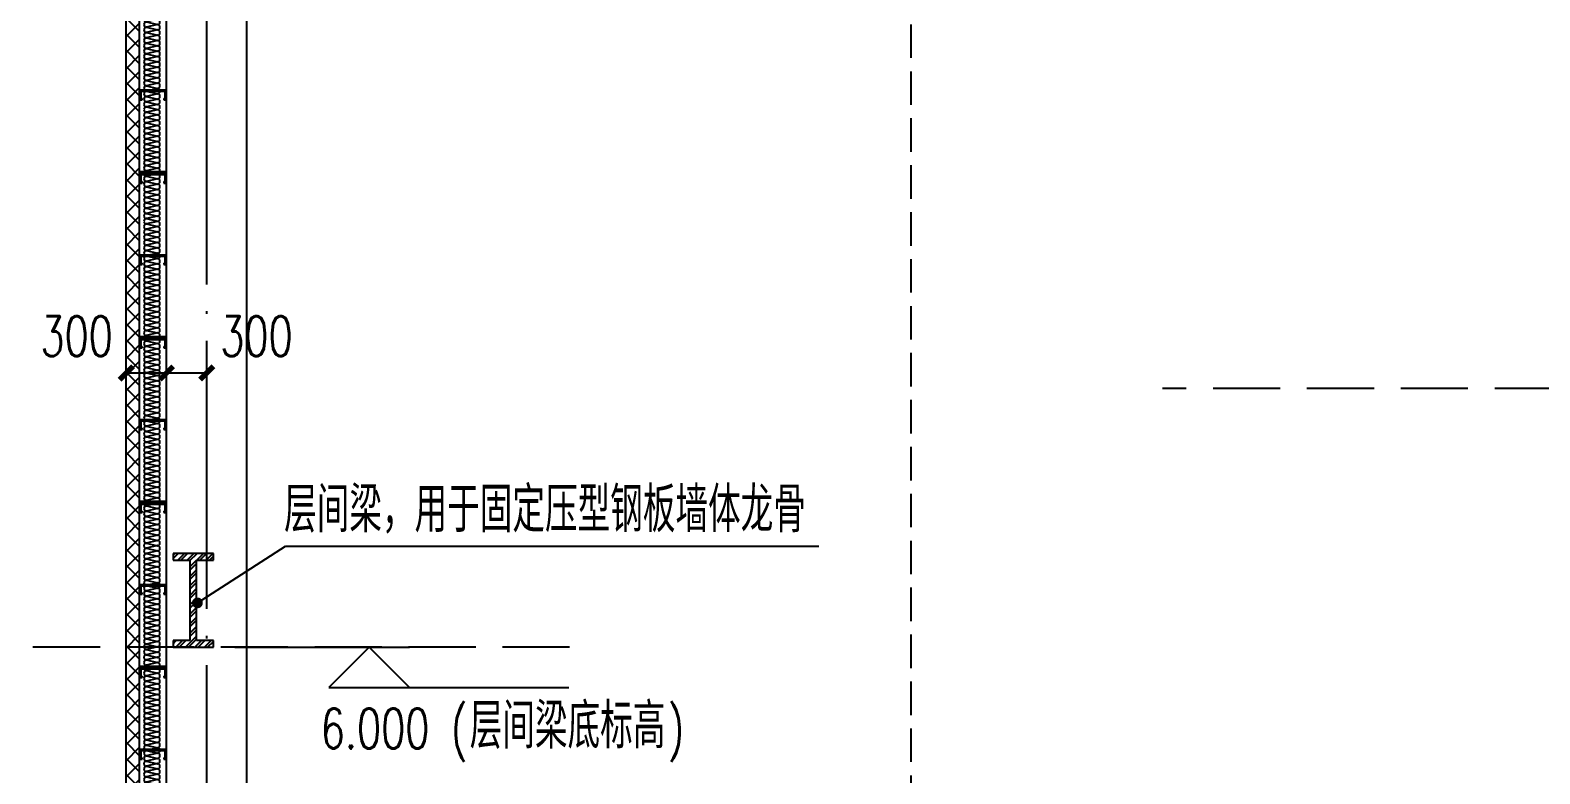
# Model space of a CAD drawing. Extents: x -1899985 to -450366, y 556196 to 2151267.
# Drawn here: x -1780926 to -1769675, y 573314 to 578859 of the extents above; entities that cross this region are included whole.
import ezdxf

# ---------------------------------------------------------------- set-up
doc = ezdxf.new("R2010")
doc.units = 0
doc.header["$LTSCALE"] = 1000
doc.header["$MEASUREMENT"] = 0
for name, pattern in [('__DASH', [0.35, 0.25, -0.1]), ('DASH', [0.35, 0.25, -0.1]), ('DOTE', [2.42, 2, -0.2, 0.02, -0.2])]:
    doc.linetypes.add(name, pattern=pattern)
doc.layers.get('Defpoints').update_dxf_attribs({"color": 210})
for name, color, linetype in [('A-AXIS-DOTE', 14, 'DOTE'), ('A-AXIS-DP', 126, 'Continuous'), ('A-AXIS-SYMB', 3, 'Continuous'), ('A-HATCH-2', 251, 'Continuous'), ('A-LIN-V', 9, 'Continuous'), ('AS-WALL', 40, 'Continuous'), ('DIM_ELEV', 3, 'Continuous'), ('PUB_HATCH', 8, 'Continuous'), ('PUB_TEXT', 7, 'Continuous'), ('建-墙-填充', 8, 'Continuous'), ('建-柱-钢', 9, 'Continuous')]:
    doc.layers.add(name, color=color, linetype=linetype)
doc.styles.add('_TCH_DIM', font='SIMPLEX', dxfattribs={"bigfont": 'GBCBIG'})
doc.styles.add('_TCH_DIM_T3', font='SIMPLEX', dxfattribs={"width": 0.705882, "bigfont": 'GBCBIG'})
doc.dimstyles.new('_TCH_ARCH&&100', dxfattribs={"dimtxt": 297.5, "dimasz": 100, "dimexe": 100, "dimexo": 100, "dimgap": 126.25, "dimtad": 1, "dimdec": 0, "dimzin": 0, "dimdsep": 46, "dimtxsty": '_TCH_DIM_T3', "dimblk": 'ARCHTICK', "dimcen": 0.09, "dimclrt": 7, "dimazin": 2, "dimtfac": 1, "dimtdec": 0, "dimtix": 1, "dimtmove": 2, "dimatfit": 3, "dimfxl": 0, "dimtolj": 1, "dimtzin": 0, "dimarcsym": 0})

# ---------------------------------------------------------------- blocks, each defined once
blk = doc.blocks.new('e534654')
at = {"layer": 'A-LIN-V'}
for p, q in [((10200, -11000), (10200, 700)), ((10800, -11000), (10800, 700))]:
    blk.add_line(p, q, dxfattribs=at)
blk = doc.blocks.new('G$CBF9D2CED')
at = {"layer": '建-墙-填充'}
h = blk.add_hatch(dxfattribs=at)
h.set_pattern_fill('金属', color=256, scale=20, style=0)
h.set_pattern_definition([(45, (0, 0), (-35.3553, 35.3553), []), (45, (23.57, 0), (-35.3553, 35.3553), [])])
h.paths.add_polyline_path([(-150, 0), (-150, -50), (-25, -50), (-25, -650), (-150, -650), (-150, -700), (150, -700), (150, -650), (25, -650), (25, -50), (150, -50), (150, 0)])
at = {"layer": '建-柱-钢'}
for p, q in [((-150, 0), (-150, -50)), ((150, 0), (-150, 0)), ((150, -50), (150, 0)), ((-150, -50), (-25, -50)), ((-25, -50), (-25, -650)), ((25, -650), (25, -50)), ((25, -50), (150, -50)), ((-25, -650), (-150, -650)), ((-150, -650), (-150, -700)), ((150, -650), (25, -650)), ((150, -700), (150, -650)), ((-150, -700), (150, -700))]:
    blk.add_line(p, q, dxfattribs=at)
blk = doc.blocks.new('_ArchTick')
at = {"color": 0, "linetype": 'ByBlock', "const_width": 0.4}
blk.add_lwpolyline([(-0.5, -0.5), (0.5, 0.5)], dxfattribs=at)
blk = doc.blocks.new('*D299')
at = {"layer": 'A-AXIS-DP', "color": 0, "lineweight": -2}
for p, q in [((-1780210, 575842), (-1780210, 576403)), ((-1779910, 575842), (-1779910, 576403)), ((-1780210, 576303), (-1779910, 576303))]:
    blk.add_line(p, q, dxfattribs=at)
at = {"layer": 'Defpoints', "color": 0}
for p in [(-1779910, 576303), (-1780210, 575742), (-1779910, 575742)]:
    blk.add_point(p, dxfattribs=at)
at = {"layer": 'A-AXIS-DP', "color": 0, "lineweight": -2, "xscale": 100, "yscale": 100, "zscale": 100, "rotation": 180}
blk.add_blockref('_ArchTick', (-1780210, 576303), dxfattribs=at)
at = {"layer": 'A-AXIS-DP', "color": 0, "lineweight": -2, "xscale": 100, "yscale": 100, "zscale": 100}
blk.add_blockref('_ArchTick', (-1779910, 576303), dxfattribs=at)
at = {"layer": 'A-AXIS-DP', "color": 7, "insert": (-1780580, 576578), "char_height": 297.5, "attachment_point": 5, "style": '_TCH_DIM_T3'}
blk.add_mtext('\\A1;300', dxfattribs=at)
blk = doc.blocks.new('*D300')
at = {"layer": 'A-AXIS-DP', "color": 0, "lineweight": -2}
for p, q in [((-1779910, 575842), (-1779910, 576403)), ((-1779610, 575842), (-1779610, 576403)), ((-1779910, 576303), (-1779610, 576303))]:
    blk.add_line(p, q, dxfattribs=at)
at = {"layer": 'Defpoints', "color": 0}
for p in [(-1779610, 576303), (-1779910, 575742), (-1779610, 575742)]:
    blk.add_point(p, dxfattribs=at)
at = {"layer": 'A-AXIS-DP', "color": 0, "lineweight": -2, "xscale": 100, "yscale": 100, "zscale": 100, "rotation": 180}
blk.add_blockref('_ArchTick', (-1779910, 576303), dxfattribs=at)
at = {"layer": 'A-AXIS-DP', "color": 0, "lineweight": -2, "xscale": 100, "yscale": 100, "zscale": 100}
blk.add_blockref('_ArchTick', (-1779610, 576303), dxfattribs=at)
at = {"layer": 'A-AXIS-DP', "color": 7, "insert": (-1779240, 576578), "char_height": 297.5, "attachment_point": 5, "style": '_TCH_DIM_T3'}
blk.add_mtext('\\A1;300', dxfattribs=at)
blk = doc.blocks.new('CURVEPATTERNLIB$SYSLIB$岩棉板')
at = {"color": 0}
for p, q in [((0, -17), (12, -67)), ((12, -67), (24, -17))]:
    blk.add_line(p, q, dxfattribs=at)
for centre, start, end in [((12, -17), 0, 180), ((0, -67), 270, 0), ((24, -67), 180, 270)]:
    blk.add_arc(centre, 12, start, end, dxfattribs=at)
blk = doc.blocks.new('CURVEPATTERNLIB$SYSLIB$防水材料1')
at = {"layer": 'PUB_HATCH'}
h = blk.add_hatch(dxfattribs=at)
h.set_pattern_fill('ANSI31', color=256, scale=10, angle=90, style=0)
h.set_pattern_definition([(45, (-196995.837, -685381.036), (11.22532015, -11.22532015), [])])
h.paths.add_polyline_path([(35, 0), (0, 0), (0, -100), (35, -100), (35, -90), (30, -90), (30, -95), (5, -95), (5, -5), (30, -5), (30, -10), (35, -10)])
h = blk.add_hatch(dxfattribs=at)
h.set_pattern_fill('ANSI31', color=256, scale=10, angle=90, style=0)
h.set_pattern_definition([(45, (-196695.837, -685381.036), (11.22532015, -11.22532015), [])])
h.paths.add_polyline_path([(335, 0), (300, 0), (300, -100), (335, -100), (335, -90), (330, -90), (330, -95), (305, -95), (305, -5), (330, -5), (330, -10), (335, -10)])
at = {"layer": 'A-LIN-V', "extrusion": (-3.26108e-18, 2.41725e-31, -1)}
blk.add_line((600, 0), (600, -100), dxfattribs=at)
at = {"layer": 'A-LIN-V'}
for p, q in [((30, -10), (35, -10)), ((330, -10), (335, -10)), ((30, -90), (35, -90)), ((330, -90), (335, -90))]:
    blk.add_line(p, q, dxfattribs=at)
at = {"layer": 'A-LIN-V', "extrusion": (-3.26108e-18, 2.41725e-31, -1)}
for points in [[(-35, -10), (-35, 0), (0, 0), (0, -100), (-35, -100), (-35, -90)], [(-335, -10), (-335, 0), (-300, 0), (-300, -100), (-335, -100), (-335, -90)], [(-30, -10), (-30, -5), (-5, -5), (-5, -95), (-30, -95), (-30, -90)], [(-330, -10), (-330, -5), (-305, -5), (-305, -95), (-330, -95), (-330, -90)]]:
    blk.add_lwpolyline(points, dxfattribs=at)
at = {"layer": 'A-LIN-V', "xscale": 0.8142221102150538, "yscale": 0.8108108108108109, "zscale": 0.8142221102150538}
for p in [(0, -20.1), (19.5, -20.1), (39.1, -20.1), (58.6, -20.1), (78.2, -20.1), (97.7, -20.1), (117.2, -20.1), (136.8, -20.1), (156.3, -20.1), (175.9, -20.1), (195.4, -20.1), (215, -20.1), (234.5, -20.1), (254, -20.1), (273.6, -20.1), (293.1, -20.1), (312.7, -20.1), (332.2, -20.1), (351.7, -20.1), (371.3, -20.1), (390.8, -20.1), (410.4, -20.1), (429.9, -20.1), (449.5, -20.1), (469, -20.1), (488.5, -20.1), (508.1, -20.1), (527.6, -20.1), (547.2, -20.1), (566.7, -20.1), (586.2, -20.1)]:
    blk.add_blockref('CURVEPATTERNLIB$SYSLIB$岩棉板', p, dxfattribs=at)

msp = doc.modelspace()

# ---------------------------------------------------------------- hatches: boundary and pattern name
at = {"layer": 'PUB_HATCH'}
h = msp.add_hatch(dxfattribs=at)
h.set_pattern_fill('多孔材料', color=256, scale=30, style=0)
h.set_pattern_definition([(45, (60, 0), (-60.000061, 60.000061), []), (135, (60, 0), (-60.000061, -60.000061), [])])
h.paths.add_polyline_path([(-1780110.4, 568237.5), (-1780110.4, 582707.5), (-1780210.4, 582707.5), (-1780210.4, 568237.5)])

# ---------------------------------------------------------------- linework, layer by layer
at = {"layer": 'A-AXIS-DOTE', "linetype": 'DASH'}
msp.add_line((-1774360.4, 565002.4), (-1774360.4, 585336), dxfattribs=at)
at = {"layer": 'A-AXIS-DOTE'}
msp.add_line((-1779610.4, 562443.9), (-1779610.4, 585146), dxfattribs=at)
at = {"layer": 'A-AXIS-DOTE', "linetype": '__DASH', "ltscale": 2}
for p, q in [((-1670110.4, 576187.3), (-1772486.1, 576187.3)), ((-1776905.7, 574257.5), (-1781381, 574257.5))]:
    msp.add_line(p, q, dxfattribs=at)
at = {"layer": 'A-AXIS-SYMB'}
for p, q in [((-1779679.6, 574588.6), (-1779022.2, 575010.7)), ((-1779022.2, 575010.7), (-1775049, 575010.7))]:
    msp.add_line(p, q, dxfattribs=at)
at = {"layer": 'A-AXIS-SYMB', "const_width": 40}
msp.add_lwpolyline([(-1779696.5, 574577.8, 1), (-1779662.8, 574599.4, 1)], format="xyb", close=True, dxfattribs=at)
at = {"layer": 'AS-WALL'}
for p, q in [((-1780210.4, 568237.5), (-1780210.4, 582707.5)), ((-1780110.4, 568237.5), (-1780110.4, 582707.5))]:
    msp.add_line(p, q, dxfattribs=at)
at = {"layer": 'DIM_ELEV'}
for p, q in [((-1779401.3, 574257.5), (-1778100.1, 574257.5)), ((-1778400.1, 574257.5), (-1778700.1, 573957.5)), ((-1778400.1, 574257.5), (-1778100.1, 573957.5)), ((-1778700.1, 573957.5), (-1776912.1, 573957.5))]:
    msp.add_line(p, q, dxfattribs=at)

# ---------------------------------------------------------------- block references
at = {"layer": 'A-HATCH-2', "xscale": 2.029060269968204, "yscale": 1.999999999990687, "zscale": 1.999999999990687, "rotation": 269.9999999985294}
for p in [(-1779910.4, 579020), (-1779910.4, 577790.8), (-1779910.4, 576561.6), (-1779910.4, 575332.5), (-1779910.4, 574103.3)]:
    msp.add_blockref('CURVEPATTERNLIB$SYSLIB$防水材料1', p, dxfattribs=at)
at = {"layer": 'A-LIN-V', "xscale": -1}
msp.add_blockref('e534654', (-1769110.4, 579257.5), dxfattribs=at)
at = {"layer": 'A-LIN-V'}
msp.add_blockref('G$CBF9D2CED', (-1779710.4, 574957.5), dxfattribs=at)

# ---------------------------------------------------------------- texts
at = {"layer": 'PUB_TEXT', "style": '_TCH_DIM'}
for s, height, p in [('层间梁，用于固定压型钢板墙体龙骨', 337.589, (-1779033.8, 575115.7)), ('层间梁底标高', 337.59, (-1777650.3, 573502.5))]:
    msp.add_text(s, height=height, dxfattribs=at).set_placement(p)
at = {"layer": 'PUB_TEXT', "style": '_TCH_DIM', "width": 0.705882}
for s, p in [('(', (-1777790.3, 573502.5)), (')', (-1776175.8, 573502.5)), ('6.000', (-1778760.3, 573502.5))]:
    msp.add_text(s, height=297.5, dxfattribs=at).set_placement(p)

# ---------------------------------------------------------------- dimensions: what is measured, and where the dimension line sits
at = {"layer": 'A-AXIS-DP'}
for base, p1, p2, picture, middle in [((-1779910.4, 576302.7), (-1780210.4, 575742.4), (-1779910.4, 575742.4), '*D299', (-1780580.4, 576577.7)), ((-1779610.4, 576302.7), (-1779910.4, 575742.4), (-1779610.4, 575742.4), '*D300', (-1779240.4, 576577.7))]:
    dim = msp.add_linear_dim(base=base, p1=p1, p2=p2, angle=0, dimstyle='_TCH_ARCH&&100', dxfattribs=at)
    dim.commit()
    dim.dimension.update_dxf_attribs({"geometry": picture, "text_midpoint": middle, "dimtype": 129})

doc.saveas('drawing.dxf')
